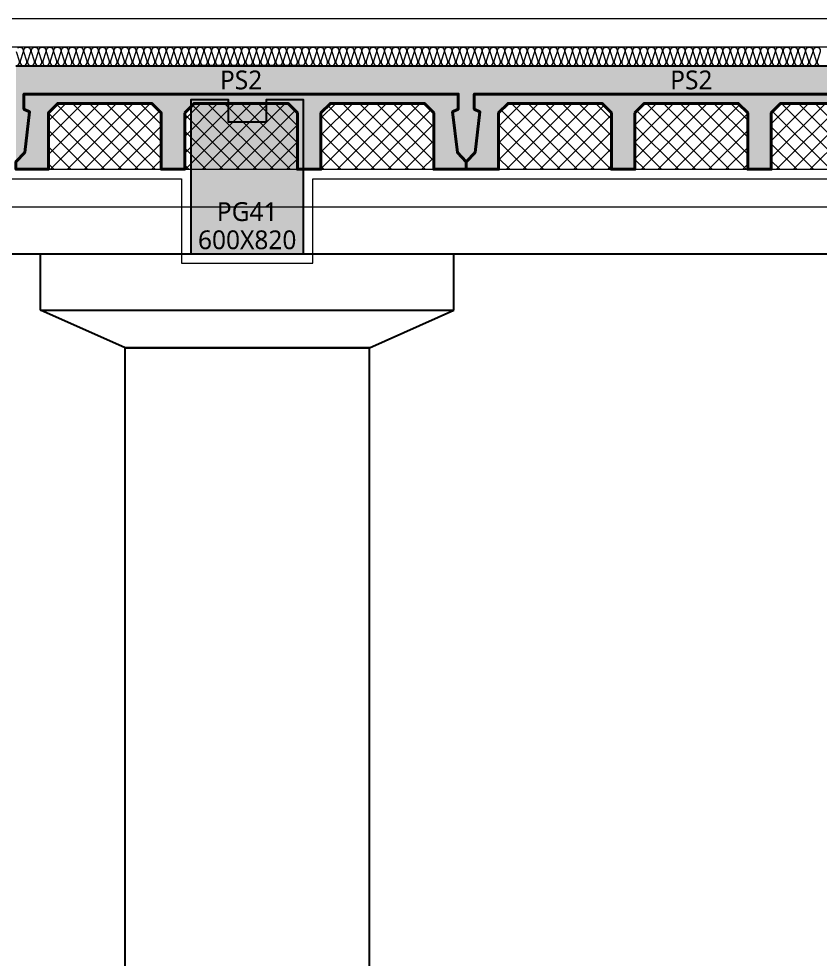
# Model space of a CAD drawing. Header units: millimetres. Extents: x 0 to 420000, y 0 to 297000.
# Drawn here: x 154798 to 159061, y 39450 to 44450 of the extents above; entities that cross this region are included whole.
import ezdxf
from ezdxf.enums import TextEntityAlignment as Align

# ---------------------------------------------------------------- set-up
doc = ezdxf.new("R2010")
doc.units = ezdxf.units.MM
doc.linetypes.add('0731_main_plan$0$form_$0$y-Landschaft$0$_$1$20120914_Verkehrsflächen_Grün$0$20120628_xref - Gammel$1$3_H-GL_F1_U3 - Default$0${ Offset Lines }', pattern=[0])
doc.linetypes.add('CEN', pattern=[62, 60, -1, 0, -1])
for name, color, linetype, lineweight in [('A-AXIS-LINE', 1, 'CEN', 15), ('A-CONC-LIN1', 2, 'Continuous', 40), ('A-CONC-LIN2', 7, 'Continuous', 25), ('A-ELEV-LIN2', 7, 'Continuous', 25), ('A-XXXX-FIN2', 6, 'Continuous', 20), ('A-XXXX-INSL1', 15, 'Continuous', 18), ('A-XXXX-INSL2', 8, 'Continuous', 18)]:
    doc.layers.add(name, color=color, linetype=linetype, lineweight=lineweight)
doc.layers.add('A-CONC-SOLD', color=253, linetype='CEN')
doc.layers.add('CON', color=2, linetype='Continuous')
doc.layers.add('A-XXXX-NPLT', color=144, linetype='Continuous', lineweight=15, plot=False)
doc.styles.add('맑은고딕', font='')
doc.styles.get('맑은고딕').set_extended_font_data('Malgun Gothic')

# ---------------------------------------------------------------- blocks, each defined once
blk = doc.blocks.new('axis(211208)')
at = {"layer": 'A-AXIS-LINE', "ltscale": 1000}
blk.add_line((4631788.1, -422118.7), (4955413.1, -422118.7), dxfattribs=at)
blk = doc.blocks.new('PS2')
at = {"layer": 'A-CONC-SOLD'}
h = blk.add_hatch(color=256, dxfattribs=at)
h.dxf.hatch_style = 1
h.paths.add_polyline_path([(1197.5, 0), (-1197.5, 0), (-1197.5, -510), (-1150.5, -460), (-1125, -245), (-1155, -230), (-1155, -150), (1155, -150), (1155, -230), (1125, -245), (1150.5, -460), (1197.5, -510)])
h = blk.add_hatch(color=256, dxfattribs=at)
h.dxf.hatch_style = 1
h.paths.add_polyline_path([(-1150.5, -460), (-1197.5, -510), (-1197.5, -550), (-1025, -550), (-1025, -510), (-1025, -250), (-975, -200), (-475, -200), (-425, -250), (-425, -510), (-425, -550), (-300, -550), (-300, -510), (-300, -250), (-250, -200), (250, -200), (300, -250), (300, -510), (300, -550), (425, -550), (425, -510), (425, -250), (475, -200), (975, -200), (1025, -250), (1025, -510), (1025, -550), (1197.5, -550), (1197.5, -510), (1150.5, -460), (1125, -245), (1155, -230), (1155, -150), (-1155, -150), (-1155, -230), (-1125, -245)])
at = {"layer": 'A-XXXX-INSL2'}
h = blk.add_hatch(dxfattribs=at)
h.set_pattern_fill('ANSI37', color=256, scale=20)
h.set_pattern_definition([(45, (-289951.5, -41968), (-44.90128, 44.90128), []), (135, (-289951.5, -41968), (-44.90128, -44.90128), [])])
h.paths.add_polyline_path([(-975, -200), (-1025, -250), (-1025, -510), (-1025, -550), (-425, -550), (-425, -510), (-425, -250), (-475, -200)])
h.paths.add_polyline_path([(-250, -200), (-300, -250), (-300, -510), (-300, -550), (300, -550), (300, -510), (300, -250), (250, -200)])
h.paths.add_polyline_path([(425, -510), (425, -550), (1025, -550), (1025, -510), (1025, -250), (975, -200), (475, -200), (425, -250)])
at = {"layer": 'A-CONC-LIN1', "color": 2, "linetype": '0731_main_plan$0$form_$0$y-Landschaft$0$_$1$20120914_Verkehrsflächen_Grün$0$20120628_xref - Gammel$1$3_H-GL_F1_U3 - Default$0${ Offset Lines }'}
blk.add_lwpolyline([(-300, -250), (-300, -510), (-300, -510), (-300, -550), (-425, -550), (-425, -510), (-425, -510), (-425, -250), (-475, -200), (-975, -200), (-1025, -250), (-1025, -510), (-1025, -510), (-1025, -550), (-1197.5, -550), (-1197.5, -510), (-1150.5, -460), (-1125, -245), (-1155, -230), (-1155, -150), (1155, -150), (1155, -230), (1125, -245), (1150.5, -460), (1197.5, -510), (1197.5, -550), (1025, -550), (1025, -510), (1025, -510), (1025, -250), (975, -200), (475, -200), (425, -250), (425, -510), (425, -510), (425, -550), (300, -550), (300, -510), (300, -510), (300, -250), (250, -200), (-250, -200)], close=True, dxfattribs=at)
at = {"layer": 'A-CONC-LIN2'}
blk.add_line((-1197.5, 0), (1197.5, 0), dxfattribs=at)
at = {"layer": 'A-XXXX-NPLT'}
for p, q in [((-1025, -550), (-425, -550)), ((-300, -550), (300, -550)), ((425, -550), (1025, -550))]:
    blk.add_line(p, q, dxfattribs=at)
at = {"layer": 'A-XXXX-NPLT', "style": '맑은고딕'}
blk.add_text('PS2', height=100, dxfattribs=at).set_placement((0, -75), align=Align.MIDDLE)
blk = doc.blocks.new('PG41')
at = {"layer": 'A-CONC-SOLD'}
h = blk.add_hatch(color=256, dxfattribs=at)
h.dxf.hatch_style = 1
h.paths.add_polyline_path([(-300, 0), (300, 0), (300, -1000), (-300, -1000)])
blk.add_line((300, 0), (-300, 0))
at = {"layer": 'CON'}
blk.add_lwpolyline([(-300, -1000), (300, -1000), (300, -180), (100, -180), (100, -300), (-100, -300), (-100, -180), (-300, -180)], close=True, dxfattribs=at)
at = {"layer": 'A-XXXX-NPLT', "style": '맑은고딕'}
for s, p in [('PG41', (0, -775)), ('600X820', (0, -925))]:
    blk.add_text(s, height=100, dxfattribs=at).set_placement(p, align=Align.MIDDLE)
blk = doc.blocks.new('냉동층(220321)')
at = {"layer": 'A-ELEV-LIN2'}
for p, q in [((4683400.3, -402368.7), (4737823.8, -402368.7)), ((4725223.8, -402668.7), (4725223.8, -402368.7)), ((4727423.8, -402668.7), (4727423.8, -402368.7)), ((4725223.8, -402668.7), (4727423.8, -402668.7)), ((4725673.8, -402868.7), (4725223.8, -402668.7)), ((4726973.8, -402868.7), (4727423.8, -402668.7)), ((4725673.8, -402868.7), (4726973.8, -402868.7)), ((4725673.8, -411118.7), (4725673.8, -402868.7)), ((4726973.8, -402868.7), (4725673.8, -402868.7)), ((4726973.8, -411118.7), (4726973.8, -402868.7))]:
    blk.add_line(p, q, dxfattribs=at)
at = {"layer": 'A-XXXX-FIN2'}
blk.add_line((4734173.8, -401118.7), (4682323.8, -401118.7), dxfattribs=at)
at = {"layer": 'A-XXXX-INSL1'}
blk.add_lwpolyline([(4685273.8, -401968.7), (4725973.8, -401968.7), (4725973.8, -402418.7), (4726673.8, -402418.7), (4726673.8, -401968.7), (4734973.8, -401968.7)], dxfattribs=at)
at = {"layer": 'A-XXXX-INSL2'}
blk.add_line((4758623.8, -401268.7), (4681973.8, -401268.7), dxfattribs=at)
for points in [[(4725104.8, -401364.7), (4725111.8, -401354.7), (4725111.8, -401343.7), (4725095.8, -401293.7)], [(4725102.8, -401272.7), (4725113.8, -401268.7), (4725124.8, -401272.7), (4725131.8, -401282.7), (4725131.8, -401293.7), (4725115.8, -401343.7), (4725115.8, -401354.7), (4725122.8, -401364.7), (4725133.8, -401368.7), (4725144.8, -401364.7), (4725151.8, -401354.7), (4725151.8, -401343.7), (4725135.8, -401293.7), (4725135.8, -401282.7), (4725142.8, -401272.7), (4725153.8, -401268.7), (4725164.8, -401272.7), (4725171.8, -401282.7), (4725171.8, -401293.7), (4725155.8, -401343.7), (4725155.8, -401354.7), (4725162.8, -401364.7), (4725173.8, -401368.7), (4725184.8, -401364.7), (4725191.8, -401354.7), (4725191.8, -401343.7), (4725175.8, -401293.7), (4725175.8, -401282.7), (4725182.8, -401272.7), (4725193.8, -401268.7), (4725204.8, -401272.7), (4725211.8, -401282.7), (4725211.8, -401293.7), (4725195.8, -401343.7), (4725195.8, -401354.7), (4725202.8, -401364.7), (4725213.8, -401368.7), (4725224.8, -401364.7), (4725231.8, -401354.7), (4725231.8, -401343.7), (4725215.8, -401293.7), (4725215.8, -401282.7), (4725222.8, -401272.7), (4725233.8, -401268.7), (4725244.8, -401272.7), (4725251.8, -401282.7), (4725251.8, -401293.7), (4725235.8, -401343.7), (4725235.8, -401354.7), (4725242.8, -401364.7), (4725253.8, -401368.7), (4725264.8, -401364.7), (4725271.8, -401354.7), (4725271.8, -401343.7), (4725255.8, -401293.7), (4725255.8, -401282.7), (4725262.8, -401272.7), (4725273.8, -401268.7), (4725284.8, -401272.7), (4725291.8, -401282.7), (4725291.8, -401293.7), (4725275.8, -401343.7), (4725275.8, -401354.7), (4725282.8, -401364.7), (4725293.8, -401368.7), (4725304.8, -401364.7), (4725311.8, -401354.7), (4725311.8, -401343.7), (4725295.8, -401293.7), (4725295.8, -401282.7), (4725302.8, -401272.7), (4725313.8, -401268.7), (4725324.8, -401272.7), (4725331.8, -401282.7), (4725331.8, -401293.7), (4725315.8, -401343.7), (4725315.8, -401354.7), (4725322.8, -401364.7), (4725333.8, -401368.7), (4725344.8, -401364.7), (4725351.8, -401354.7), (4725351.8, -401343.7), (4725335.8, -401293.7), (4725335.8, -401282.7), (4725342.8, -401272.7), (4725353.8, -401268.7), (4725364.8, -401272.7), (4725371.8, -401282.7), (4725371.8, -401293.7), (4725355.8, -401343.7), (4725355.8, -401354.7), (4725362.8, -401364.7), (4725373.8, -401368.7), (4725384.8, -401364.7), (4725391.8, -401354.7), (4725391.8, -401343.7), (4725375.8, -401293.7), (4725375.8, -401282.7), (4725382.8, -401272.7), (4725393.8, -401268.7), (4725404.8, -401272.7), (4725411.8, -401282.7), (4725411.8, -401293.7), (4725395.8, -401343.7), (4725395.8, -401354.7), (4725402.8, -401364.7), (4725413.8, -401368.7), (4725424.8, -401364.7), (4725431.8, -401354.7), (4725431.8, -401343.7), (4725415.8, -401293.7), (4725415.8, -401282.7), (4725422.8, -401272.7), (4725433.8, -401268.7), (4725444.8, -401272.7), (4725451.8, -401282.7), (4725451.8, -401293.7), (4725435.8, -401343.7), (4725435.8, -401354.7), (4725442.8, -401364.7), (4725453.8, -401368.7), (4725464.8, -401364.7), (4725471.8, -401354.7), (4725471.8, -401343.7), (4725455.8, -401293.7), (4725455.8, -401282.7), (4725462.8, -401272.7), (4725473.8, -401268.7), (4725484.8, -401272.7), (4725491.8, -401282.7), (4725491.8, -401293.7), (4725475.8, -401343.7), (4725475.8, -401354.7), (4725482.8, -401364.7), (4725493.8, -401368.7), (4725504.8, -401364.7), (4725511.8, -401354.7), (4725511.8, -401343.7), (4725495.8, -401293.7), (4725495.8, -401282.7), (4725502.8, -401272.7), (4725513.8, -401268.7), (4725524.8, -401272.7), (4725531.8, -401282.7), (4725531.8, -401293.7), (4725515.8, -401343.7), (4725515.8, -401354.7), (4725522.8, -401364.7), (4725533.8, -401368.7), (4725544.8, -401364.7), (4725551.8, -401354.7), (4725551.8, -401343.7), (4725535.8, -401293.7), (4725535.8, -401282.7), (4725542.8, -401272.7), (4725553.8, -401268.7), (4725564.8, -401272.7), (4725571.8, -401282.7), (4725571.8, -401293.7), (4725555.8, -401343.7), (4725555.8, -401354.7), (4725562.8, -401364.7), (4725573.8, -401368.7), (4725584.8, -401364.7), (4725591.8, -401354.7), (4725591.8, -401343.7), (4725575.8, -401293.7), (4725575.8, -401282.7), (4725582.8, -401272.7), (4725593.8, -401268.7), (4725604.8, -401272.7), (4725611.8, -401282.7), (4725611.8, -401293.7), (4725595.8, -401343.7), (4725595.8, -401354.7), (4725602.8, -401364.7), (4725613.8, -401368.7), (4725624.8, -401364.7), (4725631.8, -401354.7), (4725631.8, -401343.7), (4725615.8, -401293.7), (4725615.8, -401282.7), (4725622.8, -401272.7), (4725633.8, -401268.7), (4725644.8, -401272.7), (4725651.8, -401282.7), (4725651.8, -401293.7), (4725635.8, -401343.7), (4725635.8, -401354.7), (4725642.8, -401364.7), (4725653.8, -401368.7), (4725664.8, -401364.7), (4725671.8, -401354.7), (4725671.8, -401343.7), (4725655.8, -401293.7), (4725655.8, -401282.7), (4725662.8, -401272.7), (4725673.8, -401268.7), (4725684.8, -401272.7), (4725691.8, -401282.7), (4725691.8, -401293.7), (4725675.8, -401343.7), (4725675.8, -401354.7), (4725682.8, -401364.7), (4725693.8, -401368.7), (4725704.8, -401364.7), (4725711.8, -401354.7), (4725711.8, -401343.7), (4725695.8, -401293.7), (4725695.8, -401282.7), (4725702.8, -401272.7), (4725713.8, -401268.7), (4725724.8, -401272.7), (4725731.8, -401282.7), (4725731.8, -401293.7), (4725715.8, -401343.7), (4725715.8, -401354.7), (4725722.8, -401364.7), (4725733.8, -401368.7), (4725744.8, -401364.7), (4725751.8, -401354.7), (4725751.8, -401343.7), (4725735.8, -401293.7), (4725735.8, -401282.7), (4725742.8, -401272.7), (4725753.8, -401268.7), (4725764.8, -401272.7), (4725771.8, -401282.7), (4725771.8, -401293.7), (4725755.8, -401343.7), (4725755.8, -401354.7), (4725762.8, -401364.7), (4725773.8, -401368.7), (4725784.8, -401364.7), (4725791.8, -401354.7), (4725791.8, -401343.7), (4725775.8, -401293.7), (4725775.8, -401282.7), (4725782.8, -401272.7), (4725793.8, -401268.7), (4725804.8, -401272.7), (4725811.8, -401282.7), (4725811.8, -401293.7), (4725795.8, -401343.7), (4725795.8, -401354.7), (4725802.8, -401364.7), (4725813.8, -401368.7), (4725824.8, -401364.7), (4725831.8, -401354.7), (4725831.8, -401343.7), (4725815.8, -401293.7), (4725815.8, -401282.7), (4725822.8, -401272.7), (4725833.8, -401268.7), (4725844.8, -401272.7), (4725851.8, -401282.7), (4725851.8, -401293.7), (4725835.8, -401343.7), (4725835.8, -401354.7), (4725842.8, -401364.7), (4725853.8, -401368.7), (4725864.8, -401364.7), (4725871.8, -401354.7), (4725871.8, -401343.7), (4725855.8, -401293.7), (4725855.8, -401282.7), (4725862.8, -401272.7), (4725873.8, -401268.7), (4725884.8, -401272.7), (4725891.8, -401282.7), (4725891.8, -401293.7), (4725875.8, -401343.7), (4725875.8, -401354.7), (4725882.8, -401364.7), (4725893.8, -401368.7), (4725904.8, -401364.7), (4725911.8, -401354.7), (4725911.8, -401343.7), (4725895.8, -401293.7), (4725895.8, -401282.7), (4725902.8, -401272.7), (4725913.8, -401268.7), (4725924.8, -401272.7), (4725931.8, -401282.7), (4725931.8, -401293.7), (4725915.8, -401343.7), (4725915.8, -401354.7), (4725922.8, -401364.7), (4725933.8, -401368.7), (4725944.8, -401364.7), (4725951.8, -401354.7), (4725951.8, -401343.7), (4725935.8, -401293.7), (4725935.8, -401282.7), (4725942.8, -401272.7), (4725953.8, -401268.7), (4725964.8, -401272.7), (4725971.8, -401282.7), (4725971.8, -401293.7), (4725955.8, -401343.7), (4725955.8, -401354.7), (4725962.8, -401364.7), (4725973.8, -401368.7), (4725984.8, -401364.7), (4725991.8, -401354.7), (4725991.8, -401343.7), (4725975.8, -401293.7), (4725975.8, -401282.7), (4725982.8, -401272.7), (4725993.8, -401268.7), (4726004.8, -401272.7), (4726011.8, -401282.7), (4726011.8, -401293.7), (4725995.8, -401343.7), (4725995.8, -401354.7), (4726002.8, -401364.7), (4726013.8, -401368.7), (4726024.8, -401364.7), (4726031.8, -401354.7), (4726031.8, -401343.7), (4726015.8, -401293.7), (4726015.8, -401282.7), (4726022.8, -401272.7), (4726033.8, -401268.7), (4726044.8, -401272.7), (4726051.8, -401282.7), (4726051.8, -401293.7), (4726035.8, -401343.7), (4726035.8, -401354.7), (4726042.8, -401364.7), (4726053.8, -401368.7), (4726064.8, -401364.7), (4726071.8, -401354.7), (4726071.8, -401343.7), (4726055.8, -401293.7), (4726055.8, -401282.7), (4726062.8, -401272.7), (4726073.8, -401268.7), (4726084.8, -401272.7), (4726091.8, -401282.7), (4726091.8, -401293.7), (4726075.8, -401343.7), (4726075.8, -401354.7), (4726082.8, -401364.7), (4726093.8, -401368.7), (4726104.8, -401364.7), (4726111.8, -401354.7), (4726111.8, -401343.7), (4726095.8, -401293.7), (4726095.8, -401282.7), (4726102.8, -401272.7), (4726113.8, -401268.7), (4726124.8, -401272.7), (4726131.8, -401282.7), (4726131.8, -401293.7), (4726115.8, -401343.7), (4726115.8, -401354.7), (4726122.8, -401364.7), (4726133.8, -401368.7), (4726144.8, -401364.7), (4726151.8, -401354.7), (4726151.8, -401343.7), (4726135.8, -401293.7), (4726135.8, -401282.7), (4726142.8, -401272.7), (4726153.8, -401268.7), (4726164.8, -401272.7), (4726171.8, -401282.7), (4726171.8, -401293.7), (4726155.8, -401343.7), (4726155.8, -401354.7), (4726162.8, -401364.7), (4726173.8, -401368.7), (4726184.8, -401364.7), (4726191.8, -401354.7), (4726191.8, -401343.7), (4726175.8, -401293.7), (4726175.8, -401282.7), (4726182.8, -401272.7), (4726193.8, -401268.7), (4726204.8, -401272.7), (4726211.8, -401282.7), (4726211.8, -401293.7), (4726195.8, -401343.7), (4726195.8, -401354.7), (4726202.8, -401364.7), (4726213.8, -401368.7), (4726224.8, -401364.7), (4726231.8, -401354.7), (4726231.8, -401343.7), (4726215.8, -401293.7), (4726215.8, -401282.7), (4726222.8, -401272.7), (4726233.8, -401268.7), (4726244.8, -401272.7), (4726251.8, -401282.7), (4726251.8, -401293.7), (4726235.8, -401343.7), (4726235.8, -401354.7), (4726242.8, -401364.7), (4726253.8, -401368.7), (4726264.8, -401364.7), (4726271.8, -401354.7), (4726271.8, -401343.7), (4726255.8, -401293.7), (4726255.8, -401282.7), (4726262.8, -401272.7), (4726273.8, -401268.7), (4726284.8, -401272.7), (4726291.8, -401282.7), (4726291.8, -401293.7), (4726275.8, -401343.7), (4726275.8, -401354.7), (4726282.8, -401364.7), (4726293.8, -401368.7), (4726304.8, -401364.7), (4726311.8, -401354.7), (4726311.8, -401343.7), (4726295.8, -401293.7), (4726295.8, -401282.7), (4726302.8, -401272.7), (4726313.8, -401268.7), (4726324.8, -401272.7), (4726331.8, -401282.7), (4726331.8, -401293.7), (4726315.8, -401343.7), (4726315.8, -401354.7), (4726322.8, -401364.7), (4726333.8, -401368.7), (4726344.8, -401364.7), (4726351.8, -401354.7), (4726351.8, -401343.7), (4726335.8, -401293.7), (4726335.8, -401282.7), (4726342.8, -401272.7), (4726353.8, -401268.7), (4726364.8, -401272.7), (4726371.8, -401282.7), (4726371.8, -401293.7), (4726355.8, -401343.7), (4726355.8, -401354.7), (4726362.8, -401364.7), (4726373.8, -401368.7), (4726384.8, -401364.7), (4726391.8, -401354.7), (4726391.8, -401343.7), (4726375.8, -401293.7), (4726375.8, -401282.7), (4726382.8, -401272.7), (4726393.8, -401268.7), (4726404.8, -401272.7), (4726411.8, -401282.7), (4726411.8, -401293.7), (4726395.8, -401343.7), (4726395.8, -401354.7), (4726402.8, -401364.7), (4726413.8, -401368.7), (4726424.8, -401364.7), (4726431.8, -401354.7), (4726431.8, -401343.7), (4726415.8, -401293.7), (4726415.8, -401282.7), (4726422.8, -401272.7), (4726433.8, -401268.7), (4726444.8, -401272.7), (4726451.8, -401282.7), (4726451.8, -401293.7), (4726435.8, -401343.7), (4726435.8, -401354.7), (4726442.8, -401364.7), (4726453.8, -401368.7), (4726464.8, -401364.7), (4726471.8, -401354.7), (4726471.8, -401343.7), (4726455.8, -401293.7), (4726455.8, -401282.7), (4726462.8, -401272.7), (4726473.8, -401268.7), (4726484.8, -401272.7), (4726491.8, -401282.7), (4726491.8, -401293.7), (4726475.8, -401343.7), (4726475.8, -401354.7), (4726482.8, -401364.7), (4726493.8, -401368.7), (4726504.8, -401364.7), (4726511.8, -401354.7), (4726511.8, -401343.7), (4726495.8, -401293.7), (4726495.8, -401282.7), (4726502.8, -401272.7), (4726513.8, -401268.7), (4726524.8, -401272.7), (4726531.8, -401282.7), (4726531.8, -401293.7), (4726515.8, -401343.7), (4726515.8, -401354.7), (4726522.8, -401364.7), (4726533.8, -401368.7), (4726544.8, -401364.7), (4726551.8, -401354.7), (4726551.8, -401343.7), (4726535.8, -401293.7), (4726535.8, -401282.7), (4726542.8, -401272.7), (4726553.8, -401268.7), (4726564.8, -401272.7), (4726571.8, -401282.7), (4726571.8, -401293.7), (4726555.8, -401343.7), (4726555.8, -401354.7), (4726562.8, -401364.7), (4726573.8, -401368.7), (4726584.8, -401364.7), (4726591.8, -401354.7), (4726591.8, -401343.7), (4726575.8, -401293.7), (4726575.8, -401282.7), (4726582.8, -401272.7), (4726593.8, -401268.7), (4726604.8, -401272.7), (4726611.8, -401282.7), (4726611.8, -401293.7), (4726595.8, -401343.7), (4726595.8, -401354.7), (4726602.8, -401364.7), (4726613.8, -401368.7), (4726624.8, -401364.7), (4726631.8, -401354.7), (4726631.8, -401343.7), (4726615.8, -401293.7), (4726615.8, -401282.7), (4726622.8, -401272.7), (4726633.8, -401268.7), (4726644.8, -401272.7), (4726651.8, -401282.7), (4726651.8, -401293.7), (4726635.8, -401343.7), (4726635.8, -401354.7), (4726642.8, -401364.7), (4726653.8, -401368.7), (4726664.8, -401364.7), (4726671.8, -401354.7), (4726671.8, -401343.7), (4726655.8, -401293.7), (4726655.8, -401282.7), (4726662.8, -401272.7), (4726673.8, -401268.7), (4726684.8, -401272.7), (4726691.8, -401282.7), (4726691.8, -401293.7), (4726675.8, -401343.7), (4726675.8, -401354.7), (4726682.8, -401364.7), (4726693.8, -401368.7), (4726704.8, -401364.7), (4726711.8, -401354.7), (4726711.8, -401343.7), (4726695.8, -401293.7), (4726695.8, -401282.7), (4726702.8, -401272.7), (4726713.8, -401268.7), (4726724.8, -401272.7), (4726731.8, -401282.7), (4726731.8, -401293.7), (4726715.8, -401343.7), (4726715.8, -401354.7), (4726722.8, -401364.7), (4726733.8, -401368.7), (4726744.8, -401364.7), (4726751.8, -401354.7), (4726751.8, -401343.7), (4726735.8, -401293.7), (4726735.8, -401282.7), (4726742.8, -401272.7), (4726753.8, -401268.7), (4726764.8, -401272.7), (4726771.8, -401282.7), (4726771.8, -401293.7), (4726755.8, -401343.7), (4726755.8, -401354.7), (4726762.8, -401364.7), (4726773.8, -401368.7), (4726784.8, -401364.7), (4726791.8, -401354.7), (4726791.8, -401343.7), (4726775.8, -401293.7), (4726775.8, -401282.7), (4726782.8, -401272.7), (4726793.8, -401268.7), (4726804.8, -401272.7), (4726811.8, -401282.7), (4726811.8, -401293.7), (4726795.8, -401343.7), (4726795.8, -401354.7), (4726802.8, -401364.7), (4726813.8, -401368.7), (4726824.8, -401364.7), (4726831.8, -401354.7), (4726831.8, -401343.7), (4726815.8, -401293.7), (4726815.8, -401282.7), (4726822.8, -401272.7), (4726833.8, -401268.7), (4726844.8, -401272.7), (4726851.8, -401282.7), (4726851.8, -401293.7), (4726835.8, -401343.7), (4726835.8, -401354.7), (4726842.8, -401364.7), (4726853.8, -401368.7), (4726864.8, -401364.7), (4726871.8, -401354.7), (4726871.8, -401343.7), (4726855.8, -401293.7), (4726855.8, -401282.7), (4726862.8, -401272.7), (4726873.8, -401268.7), (4726884.8, -401272.7), (4726891.8, -401282.7), (4726891.8, -401293.7), (4726875.8, -401343.7), (4726875.8, -401354.7), (4726882.8, -401364.7), (4726893.8, -401368.7), (4726904.8, -401364.7), (4726911.8, -401354.7), (4726911.8, -401343.7), (4726895.8, -401293.7), (4726895.8, -401282.7), (4726902.8, -401272.7), (4726913.8, -401268.7), (4726924.8, -401272.7), (4726931.8, -401282.7), (4726931.8, -401293.7), (4726915.8, -401343.7), (4726915.8, -401354.7), (4726922.8, -401364.7), (4726933.8, -401368.7), (4726944.8, -401364.7), (4726951.8, -401354.7), (4726951.8, -401343.7), (4726935.8, -401293.7), (4726935.8, -401282.7), (4726942.8, -401272.7), (4726953.8, -401268.7), (4726964.8, -401272.7), (4726971.8, -401282.7), (4726971.8, -401293.7), (4726955.8, -401343.7), (4726955.8, -401354.7), (4726962.8, -401364.7), (4726973.8, -401368.7), (4726984.8, -401364.7), (4726991.8, -401354.7), (4726991.8, -401343.7), (4726975.8, -401293.7), (4726975.8, -401282.7), (4726982.8, -401272.7), (4726993.8, -401268.7), (4727004.8, -401272.7), (4727011.8, -401282.7), (4727011.8, -401293.7), (4726995.8, -401343.7), (4726995.8, -401354.7), (4727002.8, -401364.7), (4727013.8, -401368.7), (4727024.8, -401364.7), (4727031.8, -401354.7), (4727031.8, -401343.7), (4727015.8, -401293.7), (4727015.8, -401282.7), (4727022.8, -401272.7), (4727033.8, -401268.7), (4727044.8, -401272.7), (4727051.8, -401282.7), (4727051.8, -401293.7), (4727035.8, -401343.7), (4727035.8, -401354.7), (4727042.8, -401364.7), (4727053.8, -401368.7), (4727064.8, -401364.7), (4727071.8, -401354.7), (4727071.8, -401343.7), (4727055.8, -401293.7), (4727055.8, -401282.7), (4727062.8, -401272.7), (4727073.8, -401268.7), (4727084.8, -401272.7), (4727091.8, -401282.7), (4727091.8, -401293.7), (4727075.8, -401343.7), (4727075.8, -401354.7), (4727082.8, -401364.7), (4727093.8, -401368.7), (4727104.8, -401364.7), (4727111.8, -401354.7), (4727111.8, -401343.7), (4727095.8, -401293.7), (4727095.8, -401282.7), (4727102.8, -401272.7), (4727113.8, -401268.7), (4727124.8, -401272.7), (4727131.8, -401282.7), (4727131.8, -401293.7), (4727115.8, -401343.7), (4727115.8, -401354.7), (4727122.8, -401364.7), (4727133.8, -401368.7), (4727144.8, -401364.7), (4727151.8, -401354.7), (4727151.8, -401343.7), (4727135.8, -401293.7), (4727135.8, -401282.7), (4727142.8, -401272.7), (4727153.8, -401268.7), (4727164.8, -401272.7), (4727171.8, -401282.7), (4727171.8, -401293.7), (4727155.8, -401343.7), (4727155.8, -401354.7), (4727162.8, -401364.7), (4727173.8, -401368.7), (4727184.8, -401364.7), (4727191.8, -401354.7), (4727191.8, -401343.7), (4727175.8, -401293.7), (4727175.8, -401282.7), (4727182.8, -401272.7), (4727193.8, -401268.7), (4727204.8, -401272.7), (4727211.8, -401282.7), (4727211.8, -401293.7), (4727195.8, -401343.7), (4727195.8, -401354.7), (4727202.8, -401364.7), (4727213.8, -401368.7), (4727224.8, -401364.7), (4727231.8, -401354.7), (4727231.8, -401343.7), (4727215.8, -401293.7), (4727215.8, -401282.7), (4727222.8, -401272.7), (4727233.8, -401268.7), (4727244.8, -401272.7), (4727251.8, -401282.7), (4727251.8, -401293.7), (4727235.8, -401343.7), (4727235.8, -401354.7), (4727242.8, -401364.7), (4727253.8, -401368.7), (4727264.8, -401364.7), (4727271.8, -401354.7), (4727271.8, -401343.7), (4727255.8, -401293.7), (4727255.8, -401282.7), (4727262.8, -401272.7), (4727273.8, -401268.7), (4727284.8, -401272.7), (4727291.8, -401282.7), (4727291.8, -401293.7), (4727275.8, -401343.7), (4727275.8, -401354.7), (4727282.8, -401364.7), (4727293.8, -401368.7), (4727304.8, -401364.7), (4727311.8, -401354.7), (4727311.8, -401343.7), (4727295.8, -401293.7), (4727295.8, -401282.7), (4727302.8, -401272.7), (4727313.8, -401268.7), (4727324.8, -401272.7), (4727331.8, -401282.7), (4727331.8, -401293.7), (4727315.8, -401343.7), (4727315.8, -401354.7), (4727322.8, -401364.7), (4727333.8, -401368.7), (4727344.8, -401364.7), (4727351.8, -401354.7), (4727351.8, -401343.7), (4727335.8, -401293.7), (4727335.8, -401282.7), (4727342.8, -401272.7), (4727353.8, -401268.7), (4727364.8, -401272.7), (4727371.8, -401282.7), (4727371.8, -401293.7), (4727355.8, -401343.7), (4727355.8, -401354.7), (4727362.8, -401364.7), (4727373.8, -401368.7), (4727384.8, -401364.7), (4727391.8, -401354.7), (4727391.8, -401343.7), (4727375.8, -401293.7), (4727375.8, -401282.7), (4727382.8, -401272.7), (4727393.8, -401268.7), (4727404.8, -401272.7), (4727411.8, -401282.7), (4727411.8, -401293.7), (4727395.8, -401343.7), (4727395.8, -401354.7), (4727402.8, -401364.7), (4727413.8, -401368.7), (4727424.8, -401364.7), (4727431.8, -401354.7), (4727431.8, -401343.7), (4727415.8, -401293.7), (4727415.8, -401282.7), (4727422.8, -401272.7), (4727433.8, -401268.7), (4727444.8, -401272.7), (4727451.8, -401282.7), (4727451.8, -401293.7), (4727435.8, -401343.7), (4727435.8, -401354.7), (4727442.8, -401364.7), (4727453.8, -401368.7), (4727464.8, -401364.7), (4727471.8, -401354.7), (4727471.8, -401343.7), (4727455.8, -401293.7), (4727455.8, -401282.7), (4727462.8, -401272.7), (4727473.8, -401268.7), (4727484.8, -401272.7), (4727491.8, -401282.7), (4727491.8, -401293.7), (4727475.8, -401343.7), (4727475.8, -401354.7), (4727482.8, -401364.7), (4727493.8, -401368.7), (4727504.8, -401364.7), (4727511.8, -401354.7), (4727511.8, -401343.7), (4727495.8, -401293.7), (4727495.8, -401282.7), (4727502.8, -401272.7), (4727513.8, -401268.7), (4727524.8, -401272.7), (4727531.8, -401282.7), (4727531.8, -401293.7), (4727515.8, -401343.7), (4727515.8, -401354.7), (4727522.8, -401364.7), (4727533.8, -401368.7), (4727544.8, -401364.7), (4727551.8, -401354.7), (4727551.8, -401343.7), (4727535.8, -401293.7), (4727535.8, -401282.7), (4727542.8, -401272.7), (4727553.8, -401268.7), (4727564.8, -401272.7), (4727571.8, -401282.7), (4727571.8, -401293.7), (4727555.8, -401343.7), (4727555.8, -401354.7), (4727562.8, -401364.7), (4727573.8, -401368.7), (4727584.8, -401364.7), (4727591.8, -401354.7), (4727591.8, -401343.7), (4727575.8, -401293.7), (4727575.8, -401282.7), (4727582.8, -401272.7), (4727593.8, -401268.7), (4727604.8, -401272.7), (4727611.8, -401282.7), (4727611.8, -401293.7), (4727595.8, -401343.7), (4727595.8, -401354.7), (4727602.8, -401364.7), (4727613.8, -401368.7), (4727624.8, -401364.7), (4727631.8, -401354.7), (4727631.8, -401343.7), (4727615.8, -401293.7), (4727615.8, -401282.7), (4727622.8, -401272.7), (4727633.8, -401268.7), (4727644.8, -401272.7), (4727651.8, -401282.7), (4727651.8, -401293.7), (4727635.8, -401343.7), (4727635.8, -401354.7), (4727642.8, -401364.7), (4727653.8, -401368.7), (4727664.8, -401364.7), (4727671.8, -401354.7), (4727671.8, -401343.7), (4727655.8, -401293.7), (4727655.8, -401282.7), (4727662.8, -401272.7), (4727673.8, -401268.7), (4727684.8, -401272.7), (4727691.8, -401282.7), (4727691.8, -401293.7), (4727675.8, -401343.7), (4727675.8, -401354.7), (4727682.8, -401364.7), (4727693.8, -401368.7), (4727704.8, -401364.7), (4727711.8, -401354.7), (4727711.8, -401343.7), (4727695.8, -401293.7), (4727695.8, -401282.7), (4727702.8, -401272.7), (4727713.8, -401268.7), (4727724.8, -401272.7), (4727731.8, -401282.7), (4727731.8, -401293.7), (4727715.8, -401343.7), (4727715.8, -401354.7), (4727722.8, -401364.7), (4727733.8, -401368.7), (4727744.8, -401364.7), (4727751.8, -401354.7), (4727751.8, -401343.7), (4727735.8, -401293.7), (4727735.8, -401282.7), (4727742.8, -401272.7), (4727753.8, -401268.7), (4727764.8, -401272.7), (4727771.8, -401282.7), (4727771.8, -401293.7), (4727755.8, -401343.7), (4727755.8, -401354.7), (4727762.8, -401364.7), (4727773.8, -401368.7), (4727784.8, -401364.7), (4727791.8, -401354.7), (4727791.8, -401343.7), (4727775.8, -401293.7), (4727775.8, -401282.7), (4727782.8, -401272.7), (4727793.8, -401268.7), (4727804.8, -401272.7), (4727811.8, -401282.7), (4727811.8, -401293.7), (4727795.8, -401343.7), (4727795.8, -401354.7), (4727802.8, -401364.7), (4727813.8, -401368.7), (4727824.8, -401364.7), (4727831.8, -401354.7), (4727831.8, -401343.7), (4727815.8, -401293.7), (4727815.8, -401282.7), (4727822.8, -401272.7), (4727833.8, -401268.7), (4727844.8, -401272.7), (4727851.8, -401282.7), (4727851.8, -401293.7), (4727835.8, -401343.7), (4727835.8, -401354.7), (4727842.8, -401364.7), (4727853.8, -401368.7), (4727864.8, -401364.7), (4727871.8, -401354.7), (4727871.8, -401343.7), (4727855.8, -401293.7), (4727855.8, -401282.7), (4727862.8, -401272.7), (4727873.8, -401268.7), (4727884.8, -401272.7), (4727891.8, -401282.7), (4727891.8, -401293.7), (4727875.8, -401343.7), (4727875.8, -401354.7), (4727882.8, -401364.7), (4727893.8, -401368.7), (4727904.8, -401364.7), (4727911.8, -401354.7), (4727911.8, -401343.7), (4727895.8, -401293.7), (4727895.8, -401282.7), (4727902.8, -401272.7), (4727913.8, -401268.7), (4727924.8, -401272.7), (4727931.8, -401282.7), (4727931.8, -401293.7), (4727915.8, -401343.7), (4727915.8, -401354.7), (4727922.8, -401364.7), (4727933.8, -401368.7), (4727944.8, -401364.7), (4727951.8, -401354.7), (4727951.8, -401343.7), (4727935.8, -401293.7), (4727935.8, -401282.7), (4727942.8, -401272.7), (4727953.8, -401268.7), (4727964.8, -401272.7), (4727971.8, -401282.7), (4727971.8, -401293.7), (4727955.8, -401343.7), (4727955.8, -401354.7), (4727962.8, -401364.7), (4727973.8, -401368.7), (4727984.8, -401364.7), (4727991.8, -401354.7), (4727991.8, -401343.7), (4727975.8, -401293.7), (4727975.8, -401282.7), (4727982.8, -401272.7), (4727993.8, -401268.7), (4728004.8, -401272.7), (4728011.8, -401282.7), (4728011.8, -401293.7), (4727995.8, -401343.7), (4727995.8, -401354.7), (4728002.8, -401364.7), (4728013.8, -401368.7), (4728024.8, -401364.7), (4728031.8, -401354.7), (4728031.8, -401343.7), (4728015.8, -401293.7), (4728015.8, -401282.7), (4728022.8, -401272.7), (4728033.8, -401268.7), (4728044.8, -401272.7), (4728051.8, -401282.7), (4728051.8, -401293.7), (4728035.8, -401343.7), (4728035.8, -401354.7), (4728042.8, -401364.7), (4728053.8, -401368.7), (4728064.8, -401364.7), (4728071.8, -401354.7), (4728071.8, -401343.7), (4728055.8, -401293.7), (4728055.8, -401282.7), (4728062.8, -401272.7), (4728073.8, -401268.7), (4728084.8, -401272.7), (4728091.8, -401282.7), (4728091.8, -401293.7), (4728075.8, -401343.7), (4728075.8, -401354.7), (4728082.8, -401364.7), (4728093.8, -401368.7), (4728104.8, -401364.7), (4728111.8, -401354.7), (4728111.8, -401343.7), (4728095.8, -401293.7), (4728095.8, -401282.7), (4728102.8, -401272.7), (4728113.8, -401268.7), (4728124.8, -401272.7), (4728131.8, -401282.7), (4728131.8, -401293.7), (4728115.8, -401343.7), (4728115.8, -401354.7), (4728122.8, -401364.7), (4728133.8, -401368.7), (4728144.8, -401364.7), (4728151.8, -401354.7), (4728151.8, -401343.7), (4728135.8, -401293.7), (4728135.8, -401282.7), (4728142.8, -401272.7), (4728153.8, -401268.7), (4728164.8, -401272.7), (4728171.8, -401282.7), (4728171.8, -401293.7), (4728155.8, -401343.7), (4728155.8, -401354.7), (4728162.8, -401364.7), (4728173.8, -401368.7), (4728184.8, -401364.7), (4728191.8, -401354.7), (4728191.8, -401343.7), (4728175.8, -401293.7), (4728175.8, -401282.7), (4728182.8, -401272.7), (4728193.8, -401268.7), (4728204.8, -401272.7), (4728211.8, -401282.7), (4728211.8, -401293.7), (4728195.8, -401343.7), (4728195.8, -401354.7), (4728202.8, -401364.7), (4728213.8, -401368.7), (4728224.8, -401364.7), (4728231.8, -401354.7), (4728231.8, -401343.7), (4728215.8, -401293.7), (4728215.8, -401282.7), (4728222.8, -401272.7), (4728233.8, -401268.7), (4728244.8, -401272.7), (4728251.8, -401282.7), (4728251.8, -401293.7), (4728235.8, -401343.7), (4728235.8, -401354.7), (4728242.8, -401364.7), (4728253.8, -401368.7), (4728264.8, -401364.7), (4728271.8, -401354.7), (4728271.8, -401343.7), (4728255.8, -401293.7), (4728255.8, -401282.7), (4728262.8, -401272.7), (4728273.8, -401268.7), (4728284.8, -401272.7), (4728291.8, -401282.7), (4728291.8, -401293.7), (4728275.8, -401343.7), (4728275.8, -401354.7), (4728282.8, -401364.7), (4728293.8, -401368.7), (4728304.8, -401364.7), (4728311.8, -401354.7), (4728311.8, -401343.7), (4728295.8, -401293.7), (4728295.8, -401282.7), (4728302.8, -401272.7), (4728313.8, -401268.7), (4728324.8, -401272.7), (4728331.8, -401282.7), (4728331.8, -401293.7), (4728315.8, -401343.7), (4728315.8, -401354.7), (4728322.8, -401364.7), (4728333.8, -401368.7), (4728344.8, -401364.7), (4728351.8, -401354.7), (4728351.8, -401343.7), (4728335.8, -401293.7), (4728335.8, -401282.7), (4728342.8, -401272.7), (4728353.8, -401268.7), (4728364.8, -401272.7), (4728371.8, -401282.7), (4728371.8, -401293.7), (4728355.8, -401343.7), (4728355.8, -401354.7), (4728362.8, -401364.7), (4728373.8, -401368.7), (4728384.8, -401364.7), (4728391.8, -401354.7), (4728391.8, -401343.7), (4728375.8, -401293.7), (4728375.8, -401282.7), (4728382.8, -401272.7), (4728393.8, -401268.7), (4728404.8, -401272.7), (4728411.8, -401282.7), (4728411.8, -401293.7), (4728395.8, -401343.7), (4728395.8, -401354.7), (4728402.8, -401364.7), (4728413.8, -401368.7), (4728424.8, -401364.7), (4728431.8, -401354.7), (4728431.8, -401343.7), (4728415.8, -401293.7), (4728415.8, -401282.7), (4728422.8, -401272.7), (4728433.8, -401268.7), (4728444.8, -401272.7), (4728451.8, -401282.7), (4728451.8, -401293.7), (4728435.8, -401343.7), (4728435.8, -401354.7), (4728442.8, -401364.7), (4728453.8, -401368.7), (4728464.8, -401364.7), (4728471.8, -401354.7), (4728471.8, -401343.7), (4728455.8, -401293.7), (4728455.8, -401282.7), (4728462.8, -401272.7), (4728473.8, -401268.7), (4728484.8, -401272.7), (4728491.8, -401282.7), (4728491.8, -401293.7), (4728475.8, -401343.7), (4728475.8, -401354.7), (4728482.8, -401364.7), (4728493.8, -401368.7), (4728504.8, -401364.7), (4728511.8, -401354.7), (4728511.8, -401343.7), (4728495.8, -401293.7), (4728495.8, -401282.7), (4728502.8, -401272.7), (4728513.8, -401268.7), (4728524.8, -401272.7), (4728531.8, -401282.7), (4728531.8, -401293.7), (4728515.8, -401343.7), (4728515.8, -401354.7), (4728522.8, -401364.7), (4728533.8, -401368.7), (4728544.8, -401364.7), (4728551.8, -401354.7), (4728551.8, -401343.7), (4728535.8, -401293.7), (4728535.8, -401282.7), (4728542.8, -401272.7), (4728553.8, -401268.7), (4728564.8, -401272.7), (4728571.8, -401282.7), (4728571.8, -401293.7), (4728555.8, -401343.7), (4728555.8, -401354.7), (4728562.8, -401364.7), (4728573.8, -401368.7), (4728584.8, -401364.7), (4728591.8, -401354.7), (4728591.8, -401343.7), (4728575.8, -401293.7), (4728575.8, -401282.7), (4728582.8, -401272.7), (4728593.8, -401268.7), (4728604.8, -401272.7), (4728611.8, -401282.7), (4728611.8, -401293.7), (4728595.8, -401343.7), (4728595.8, -401354.7), (4728602.8, -401364.7), (4728613.8, -401368.7), (4728624.8, -401364.7), (4728631.8, -401354.7), (4728631.8, -401343.7), (4728615.8, -401293.7), (4728615.8, -401282.7), (4728622.8, -401272.7), (4728633.8, -401268.7), (4728644.8, -401272.7), (4728651.8, -401282.7), (4728651.8, -401293.7), (4728635.8, -401343.7), (4728635.8, -401354.7), (4728642.8, -401364.7), (4728653.8, -401368.7), (4728664.8, -401364.7), (4728671.8, -401354.7), (4728671.8, -401343.7), (4728655.8, -401293.7), (4728655.8, -401282.7), (4728662.8, -401272.7), (4728673.8, -401268.7), (4728684.8, -401272.7), (4728691.8, -401282.7), (4728691.8, -401293.7), (4728675.8, -401343.7), (4728675.8, -401354.7), (4728682.8, -401364.7), (4728693.8, -401368.7), (4728704.8, -401364.7), (4728711.8, -401354.7), (4728711.8, -401343.7), (4728695.8, -401293.7), (4728695.8, -401282.7), (4728702.8, -401272.7), (4728713.8, -401268.7), (4728724.8, -401272.7), (4728731.8, -401282.7), (4728731.8, -401293.7), (4728715.8, -401343.7), (4728715.8, -401354.7), (4728722.8, -401364.7), (4728733.8, -401368.7), (4728744.8, -401364.7), (4728751.8, -401354.7), (4728751.8, -401343.7), (4728735.8, -401293.7), (4728735.8, -401282.7), (4728742.8, -401272.7), (4728753.8, -401268.7), (4728764.8, -401272.7), (4728771.8, -401282.7), (4728771.8, -401293.7), (4728755.8, -401343.7), (4728755.8, -401354.7), (4728762.8, -401364.7), (4728773.8, -401368.7), (4728784.8, -401364.7), (4728791.8, -401354.7), (4728791.8, -401343.7), (4728775.8, -401293.7), (4728775.8, -401282.7), (4728782.8, -401272.7), (4728793.8, -401268.7), (4728804.8, -401272.7), (4728811.8, -401282.7), (4728811.8, -401293.7), (4728795.8, -401343.7), (4728795.8, -401354.7), (4728802.8, -401364.7), (4728813.8, -401368.7), (4728824.8, -401364.7), (4728831.8, -401354.7), (4728831.8, -401343.7), (4728815.8, -401293.7), (4728815.8, -401282.7), (4728822.8, -401272.7), (4728833.8, -401268.7), (4728844.8, -401272.7), (4728851.8, -401282.7), (4728851.8, -401293.7), (4728835.8, -401343.7), (4728835.8, -401354.7), (4728842.8, -401364.7), (4728853.8, -401368.7), (4728864.8, -401364.7), (4728871.8, -401354.7), (4728871.8, -401343.7), (4728855.8, -401293.7), (4728855.8, -401282.7), (4728862.8, -401272.7), (4728873.8, -401268.7), (4728884.8, -401272.7), (4728891.8, -401282.7), (4728891.8, -401293.7), (4728875.8, -401343.7), (4728875.8, -401354.7), (4728882.8, -401364.7), (4728893.8, -401368.7), (4728904.8, -401364.7), (4728911.8, -401354.7), (4728911.8, -401343.7), (4728895.8, -401293.7), (4728895.8, -401282.7), (4728902.8, -401272.7), (4728913.8, -401268.7), (4728924.8, -401272.7), (4728931.8, -401282.7), (4728931.8, -401293.7), (4728915.8, -401343.7), (4728915.8, -401354.7), (4728922.8, -401364.7), (4728933.8, -401368.7), (4728944.8, -401364.7), (4728951.8, -401354.7), (4728951.8, -401343.7), (4728935.8, -401293.7), (4728935.8, -401282.7), (4728942.8, -401272.7), (4728953.8, -401268.7), (4728964.8, -401272.7), (4728971.8, -401282.7), (4728971.8, -401293.7), (4728955.8, -401343.7), (4728955.8, -401354.7), (4728962.8, -401364.7), (4728973.8, -401368.7), (4728984.8, -401364.7), (4728991.8, -401354.7), (4728991.8, -401343.7), (4728975.8, -401293.7), (4728975.8, -401282.7), (4728982.8, -401272.7), (4728993.8, -401268.7), (4729004.8, -401272.7), (4729011.8, -401282.7), (4729011.8, -401293.7), (4728995.8, -401343.7), (4728995.8, -401354.7), (4729002.8, -401364.7), (4729013.8, -401368.7), (4729024.8, -401364.7), (4729031.8, -401354.7), (4729031.8, -401343.7), (4729015.8, -401293.7), (4729015.8, -401282.7), (4729022.8, -401272.7), (4729033.8, -401268.7), (4729044.8, -401272.7), (4729051.8, -401282.7), (4729051.8, -401293.7), (4729035.8, -401343.7), (4729035.8, -401354.7), (4729042.8, -401364.7), (4729053.8, -401368.7), (4729064.8, -401364.7), (4729071.8, -401354.7), (4729071.8, -401343.7), (4729055.8, -401293.7), (4729055.8, -401282.7), (4729062.8, -401272.7), (4729073.8, -401268.7), (4729084.8, -401272.7), (4729091.8, -401282.7), (4729091.8, -401293.7), (4729075.8, -401343.7), (4729075.8, -401354.7), (4729082.8, -401364.7), (4729093.8, -401368.7), (4729104.8, -401364.7), (4729111.8, -401354.7), (4729111.8, -401343.7), (4729095.8, -401293.7), (4729095.8, -401282.7), (4729102.8, -401272.7), (4729113.8, -401268.7), (4729124.8, -401272.7), (4729131.8, -401282.7), (4729131.8, -401293.7), (4729115.8, -401343.7), (4729115.8, -401354.7), (4729122.8, -401364.7), (4729133.8, -401368.7), (4729144.8, -401364.7), (4729151.8, -401354.7), (4729151.8, -401343.7), (4729135.8, -401293.7), (4729135.8, -401282.7), (4729142.8, -401272.7), (4729153.8, -401268.7), (4729164.8, -401272.7), (4729171.8, -401282.7), (4729171.8, -401293.7), (4729155.8, -401343.7), (4729155.8, -401354.7), (4729162.8, -401364.7), (4729173.8, -401368.7), (4729184.8, -401364.7), (4729191.8, -401354.7), (4729191.8, -401343.7), (4729175.8, -401293.7), (4729175.8, -401282.7), (4729182.8, -401272.7), (4729193.8, -401268.7), (4729204.8, -401272.7), (4729211.8, -401282.7), (4729211.8, -401293.7), (4729195.8, -401343.7), (4729195.8, -401354.7), (4729202.8, -401364.7), (4729213.8, -401368.7), (4729224.8, -401364.7), (4729231.8, -401354.7), (4729231.8, -401343.7), (4729215.8, -401293.7), (4729215.8, -401282.7), (4729222.8, -401272.7), (4729233.8, -401268.7), (4729244.8, -401272.7), (4729251.8, -401282.7), (4729251.8, -401293.7), (4729235.8, -401343.7), (4729235.8, -401354.7), (4729242.8, -401364.7), (4729253.8, -401368.7), (4729264.8, -401364.7), (4729271.8, -401354.7), (4729271.8, -401343.7), (4729255.8, -401293.7), (4729255.8, -401282.7), (4729262.8, -401272.7), (4729273.8, -401268.7), (4729284.8, -401272.7), (4729291.8, -401282.7), (4729291.8, -401293.7), (4729275.8, -401343.7), (4729275.8, -401354.7), (4729282.8, -401364.7), (4729293.8, -401368.7), (4729304.8, -401364.7), (4729311.8, -401354.7), (4729311.8, -401343.7), (4729295.8, -401293.7), (4729295.8, -401282.7), (4729302.8, -401272.7), (4729313.8, -401268.7), (4729324.8, -401272.7), (4729331.8, -401282.7), (4729331.8, -401293.7), (4729315.8, -401343.7), (4729315.8, -401354.7), (4729322.8, -401364.7), (4729333.8, -401368.7), (4729344.8, -401364.7), (4729351.8, -401354.7), (4729351.8, -401343.7), (4729335.8, -401293.7), (4729335.8, -401282.7), (4729342.8, -401272.7), (4729353.8, -401268.7), (4729364.8, -401272.7), (4729371.8, -401282.7), (4729371.8, -401293.7), (4729355.8, -401343.7), (4729355.8, -401354.7), (4729362.8, -401364.7), (4729373.8, -401368.7)]]:
    blk.add_lwpolyline(points, dxfattribs=at)
for name, p in [('PS2', (4726291.3, -401368.7)), ('PG41', (4726323.8, -401368.7)), ('PS2', (4728686.3, -401368.7))]:
    blk.add_blockref(name, p)

msp = doc.modelspace()

# ---------------------------------------------------------------- block references
msp.add_blockref('냉동층(220321)', (-4570311.3, 445568.7))
at = {"layer": 'A-AXIS-LINE'}
msp.add_blockref('axis(211208)', (-4581588.1, 465568.7), dxfattribs=at)

doc.saveas('drawing.dxf')
